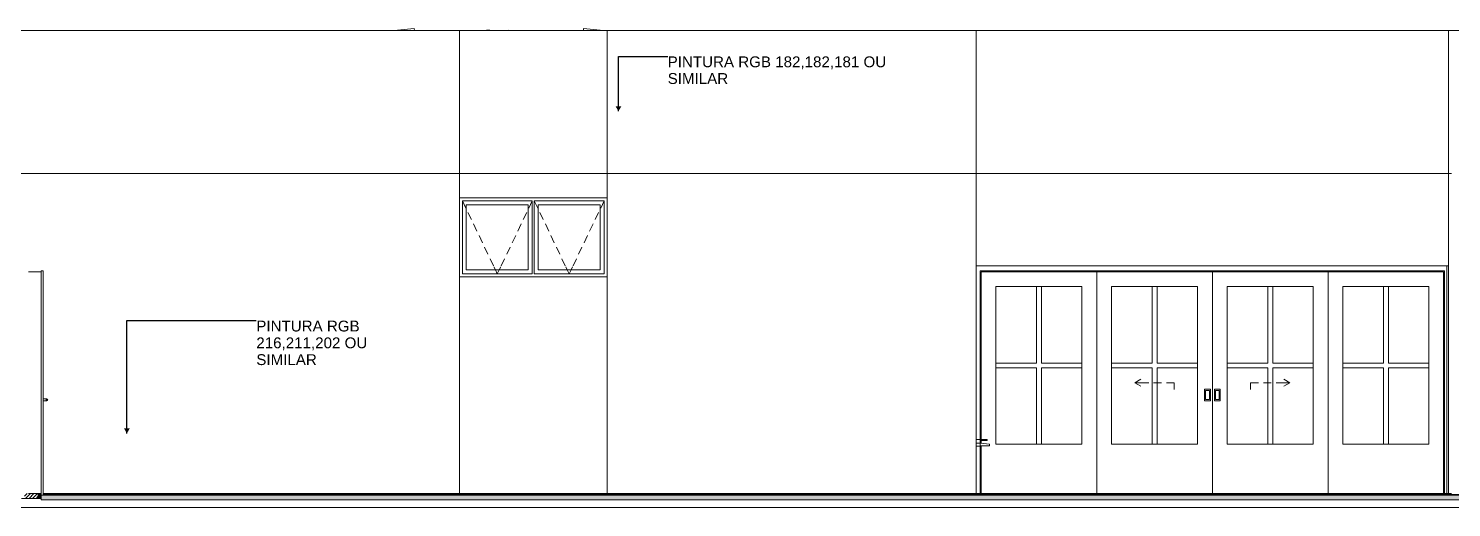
# Model space of a CAD drawing. Header units: metres. Extents: x -77 to 95, y 0 to 9.
# Drawn here: x 23.25 to 37.71, y -0.14 to 4.72 of the extents above; entities that cross this region are included whole.
import ezdxf

# ---------------------------------------------------------------- set-up
doc = ezdxf.new("R2010")
doc.units = ezdxf.units.M
doc.header["$MEASUREMENT"] = 0
for name, color, linetype, lineweight in [('0_Caneta_No__1', 7, 'Continuous', 35), ('0_Caneta_No__241', 7, 'Continuous', 13), ('ESTRUTURA-COB.EST_Caneta_No__241', 7, 'Continuous', 13), ('Janelas Archicad_Caneta_No__241', 7, 'Continuous', 13), ('LAJES.EST_Caneta_No__241', 7, 'Continuous', 13), ('LAJES.EST_Caneta_No__96', 252, 'Continuous', 0), ('LOUCAS-METAIS.ARQ_Caneta_No__241', 7, 'Continuous', 13), ('PAREDE CONSTRUIR_Caneta_No__241', 7, 'Continuous', 13), ('PAREDE CONSTRUIR_Caneta_No__3', 7, 'Continuous', 25), ('Portas Archicad_Caneta_No__241', 7, 'Continuous', 13), ('TERRENO.ARQ_Caneta_No__241', 7, 'Continuous', 13)]:
    doc.layers.add(name, color=color, linetype=linetype, lineweight=lineweight)
for name, color, linetype, lineweight, true_color in [('ESTRUTURA-COB.EST_Caneta_No__95', 7, 'Continuous', 0, 0xaeaeae), ('Janelas Archicad_Caneta_No__9', 7, 'Continuous', 5, 0x020202), ('Janelas Archicad_Caneta_No__97', 7, 'Continuous', 5, 0x6b6b6b), ('Portas Archicad_Caneta_No__9', 7, 'Continuous', 5, 0x020202)]:
    doc.layers.add(name, color=color, linetype=linetype, lineweight=lineweight, true_color=true_color)
doc.layers.add('PAREDE CONSTRUIR', color=7, linetype='Continuous')
doc.layers.add('TERRENO.ARQ', color=7, linetype='Continuous')
doc.styles.add('ESTILO_GERADO_1', font='arial.ttf')
doc.dimstyles.new('ESTILO_GERADO__3', dxfattribs={"dimtxt": 0.18, "dimasz": 0.057, "dimexe": 0.18, "dimexo": 0.0625, "dimgap": 0, "dimtad": 0, "dimtih": 1, "dimtoh": 1, "dimdec": 4, "dimzin": 0, "dimdsep": 46, "dimcen": 0.09, "dimadec": 0, "dimazin": 0, "dimtfac": 1, "dimtdec": 4, "dimtmove": 0, "dimatfit": 3, "dimldrblk": 'ARROWHEAD_16', "dimfxl": 0, "dimtolj": 1, "dimtzin": 0, "dimarcsym": 0})

# ---------------------------------------------------------------- blocks, each defined once
blk = doc.blocks.new('ARROWHEAD_16')
at = {"linetype": 'Continuous', "lineweight": 0}
blk.add_hatch(color=0, dxfattribs=at).paths.add_polyline_path([(-0.9093, 0.525), (0, 0), (-0.9093, -0.525)])
at = {"color": 0, "linetype": 'Continuous', "lineweight": 0}
blk.add_line((0, 0), (-1, 0), dxfattribs=at)

msp = doc.modelspace()

# ---------------------------------------------------------------- hatches: boundary and pattern name
at = {"layer": 'PAREDE CONSTRUIR', "linetype": 'Continuous', "lineweight": 0, "true_color": 0x000000}
h = msp.add_hatch(dxfattribs=at)
h.set_pattern_fill('common_brick_0003', color=18, style=0, pattern_type=2)
h.set_pattern_definition([(45, (79.976284, 4e-08), (-0.01767767, 0.01767767), [])])
h.paths.add_polyline_path([(23.206, -0.05), (23.346, -0.05), (23.346, 0), (23.206, 0)])
at = {"layer": 'PAREDE CONSTRUIR', "linetype": 'Continuous', "lineweight": 0, "true_color": 0xffffff}
msp.add_hatch(color=7, dxfattribs=at).paths.add_polyline_path([(23.376, 0), (23.346, 0), (23.346, -0.05), (23.376, -0.05)])
at = {"layer": 'TERRENO.ARQ', "linetype": 'Continuous', "lineweight": 0, "true_color": 0x8fbf7f}
msp.add_hatch(color=73, dxfattribs=at).paths.add_polyline_path([(23.376, -0.015), (23.376, -0.065), (51.675, -0.065), (51.675, -0.015)])

# ---------------------------------------------------------------- linework, layer by layer
at = {"layer": 'ESTRUTURA-COB.EST_Caneta_No__241', "color": 7, "linetype": 'Continuous', "lineweight": 13}
for p, q in [((27.871, 4.7), (27.926, 4.705)), ((27.926, 4.705), (27.926, 4.7)), ((28.126, 4.7), (28.126, 4.705)), ((28.181, 4.7), (28.126, 4.705))]:
    msp.add_line(p, q, dxfattribs=at)
at = {"layer": 'ESTRUTURA-COB.EST_Caneta_No__95', "color": 253, "linetype": 'Continuous', "lineweight": 0, "true_color": 0xaeaeae}
for p, q in [((27.869, 4.7), (27.926, 4.706)), ((27.926, 4.706), (27.926, 4.705))]:
    msp.add_line(p, q, dxfattribs=at)
at = {"layer": 'Janelas Archicad_Caneta_No__241', "color": 7, "linetype": 'Continuous', "lineweight": 13}
for p, q in [((29.125, 3), (27.626, 3)), ((23.376, 2.25), (23.246, 2.25)), ((29.125, 2.2), (27.626, 2.2))]:
    msp.add_line(p, q, dxfattribs=at)
at = {"layer": 'Janelas Archicad_Caneta_No__9', "color": 18, "linetype": 'Continuous', "lineweight": 5, "true_color": 0x020202}
for p, q in [((27.655, 2.93), (27.655, 2.97)), ((27.655, 2.97), (28.365, 2.97)), ((27.655, 2.27), (27.655, 2.93)), ((27.695, 2.93), (27.695, 2.27)), ((28.325, 2.93), (27.695, 2.93)), ((28.325, 2.27), (28.325, 2.93)), ((28.365, 2.97), (28.365, 2.93)), ((28.365, 2.93), (28.365, 2.27)), ((28.385, 2.93), (28.385, 2.97)), ((28.385, 2.97), (29.095, 2.97)), ((28.385, 2.27), (28.385, 2.93)), ((28.425, 2.93), (28.425, 2.27)), ((29.055, 2.93), (28.425, 2.93)), ((29.055, 2.27), (29.055, 2.93)), ((29.095, 2.97), (29.095, 2.93)), ((29.095, 2.93), (29.095, 2.27)), ((27.655, 2.23), (27.655, 2.27)), ((28.365, 2.23), (27.655, 2.23)), ((27.695, 2.27), (28.325, 2.27)), ((28.365, 2.27), (28.365, 2.23)), ((28.385, 2.23), (28.385, 2.27)), ((29.095, 2.23), (28.385, 2.23)), ((28.425, 2.27), (29.055, 2.27)), ((29.095, 2.27), (29.095, 2.23))]:
    msp.add_line(p, q, dxfattribs=at)
at = {"layer": 'Janelas Archicad_Caneta_No__97', "color": 251, "linetype": 'Continuous', "lineweight": 5, "true_color": 0x6b6b6b}
for p, q in [((27.655, 2.97), (27.69, 2.898)), ((28.365, 2.97), (28.331, 2.898)), ((28.385, 2.97), (28.42, 2.898)), ((29.095, 2.97), (29.061, 2.898)), ((27.711, 2.853), (27.746, 2.781)), ((28.309, 2.853), (28.274, 2.781)), ((28.441, 2.853), (28.476, 2.781)), ((29.039, 2.853), (29.004, 2.781)), ((27.768, 2.736), (27.802, 2.663)), ((27.824, 2.618), (27.859, 2.546)), ((28.197, 2.618), (28.162, 2.546)), ((28.253, 2.736), (28.218, 2.663)), ((28.498, 2.736), (28.532, 2.663)), ((28.554, 2.618), (28.589, 2.546)), ((28.927, 2.618), (28.892, 2.546)), ((28.983, 2.736), (28.948, 2.663)), ((27.88, 2.501), (27.915, 2.429)), ((28.14, 2.501), (28.106, 2.429)), ((28.61, 2.501), (28.645, 2.429)), ((28.87, 2.501), (28.836, 2.429)), ((27.936, 2.384), (27.971, 2.312)), ((28.084, 2.384), (28.049, 2.312)), ((28.666, 2.384), (28.701, 2.312)), ((28.814, 2.384), (28.779, 2.312)), ((27.976, 2.302), (27.991, 2.27)), ((27.991, 2.27), (28.01, 2.23)), ((28.029, 2.27), (28.01, 2.23)), ((28.045, 2.302), (28.029, 2.27)), ((28.706, 2.302), (28.721, 2.27)), ((28.721, 2.27), (28.74, 2.23)), ((28.759, 2.27), (28.74, 2.23)), ((28.775, 2.302), (28.759, 2.27))]:
    msp.add_line(p, q, dxfattribs=at)
at = {"layer": 'LAJES.EST_Caneta_No__241', "color": 7, "linetype": 'Continuous', "lineweight": 13}
for p, q in [((27.626, -0.01), (27.626, 0)), ((29.125, -0.01), (29.125, 0)), ((32.876, -0.01), (32.876, 0)), ((34.101, 0), (36.451, 0)), ((37.676, -0.01), (37.676, 0)), ((19.676, -0.142), (49.975, -0.142)), ((27.626, -0.01), (23.395, -0.01)), ((29.125, -0.01), (27.626, -0.01)), ((27.626, -0.015), (27.626, -0.01)), ((32.876, -0.01), (29.125, -0.01)), ((29.125, -0.015), (29.125, -0.01)), ((37.676, -0.01), (32.876, -0.01)), ((32.876, -0.015), (32.876, -0.01)), ((42.876, -0.01), (37.676, -0.01)), ((37.676, -0.015), (37.676, -0.01))]:
    msp.add_line(p, q, dxfattribs=at)
at = {"layer": 'LAJES.EST_Caneta_No__96', "color": 252, "linetype": 'Continuous', "lineweight": 0}
for p, q in [((26.963, 4.7), (27.166, 4.72)), ((27.164, 4.7), (27.168, 4.7)), ((27.168, 4.7), (27.166, 4.72)), ((27.168, 4.7), (27.168, 4.7)), ((28.884, 4.7), (28.886, 4.72)), ((28.888, 4.7), (28.884, 4.7)), ((28.884, 4.7), (28.884, 4.7)), ((29.089, 4.7), (28.886, 4.72))]:
    msp.add_line(p, q, dxfattribs=at)
at = {"layer": 'LOUCAS-METAIS.ARQ_Caneta_No__241', "color": 7, "linetype": 'Continuous', "lineweight": 13}
for p, q in [((32.916, 0.55), (32.876, 0.55)), ((32.916, 0.51), (32.876, 0.51)), ((32.876, 0.48), (32.916, 0.48)), ((32.916, 0.51), (32.916, 0.55)), ((32.986, 0.55), (32.916, 0.55)), ((32.916, 0.54), (32.986, 0.54)), ((32.916, 0.48), (32.916, 0.51)), ((33.011, 0.503), (32.916, 0.51)), ((32.916, 0.485), (33.011, 0.485)), ((32.986, 0.54), (32.986, 0.55)), ((33.011, 0.485), (33.011, 0.503))]:
    msp.add_line(p, q, dxfattribs=at)
at = {"layer": 'PAREDE CONSTRUIR_Caneta_No__241', "color": 7, "linetype": 'Continuous', "lineweight": 13}
for p, q in [((27.626, 4.7), (19.706, 4.7)), ((27.626, 3.25), (27.626, 4.7)), ((27.626, 4.7), (29.125, 4.7)), ((32.846, 4.7), (29.125, 4.7)), ((29.125, 4.7), (29.125, 3.55)), ((32.846, 4.7), (32.876, 4.7)), ((32.876, 4.7), (32.876, 3.25)), ((37.676, 4.7), (32.876, 4.7)), ((37.676, 4.7), (47.347, 4.7)), ((37.676, 4.7), (37.676, 3.25)), ((29.125, 3.25), (29.125, 3.55)), ((27.626, 3.25), (19.923, 3.25)), ((27.626, 0), (27.626, 3.25)), ((27.626, 3.25), (29.125, 3.25)), ((29.125, 3.25), (29.155, 3.25)), ((29.125, 3.25), (29.125, 0)), ((32.846, 3.25), (29.155, 3.25)), ((32.846, 3.25), (32.876, 3.25)), ((32.876, 3.25), (32.876, 0)), ((37.676, 3.25), (32.876, 3.25)), ((37.676, 3.25), (37.706, 3.25)), ((37.676, 0), (37.676, 3.25)), ((23.376, 0), (23.376, -0.015)), ((27.626, 0), (23.395, 0)), ((29.125, 0), (27.626, 0)), ((29.125, 0), (32.846, 0)), ((32.876, 0), (32.846, 0)), ((37.706, 0), (37.676, 0))]:
    msp.add_line(p, q, dxfattribs=at)
at = {"layer": 'PAREDE CONSTRUIR_Caneta_No__241', "color": 7, "linetype": 'Continuous', "lineweight": 13, "flags": 128}
for points in [[(23.376, 0), (23.346, 0), (23.246, 0)], [(23.376, -0.05), (23.346, -0.05), (23.206, -0.05), (23.176, -0.05)]]:
    msp.add_lwpolyline(points, dxfattribs=at)
at = {"layer": 'PAREDE CONSTRUIR_Caneta_No__3', "color": 7, "linetype": 'Continuous', "lineweight": 25}
msp.add_line((23.346, 0), (23.346, -0.05), dxfattribs=at)
at = {"layer": 'Portas Archicad_Caneta_No__241', "color": 7, "linetype": 'Continuous', "lineweight": 13}
for p, q in [((23.376, 2.262), (23.376, 2.25)), ((23.395, 2.262), (23.376, 2.262)), ((23.376, 2.25), (23.376, 0)), ((23.395, 2.262), (23.395, -0.015)), ((34.489, 1.125), (34.549, 1.16)), ((36.064, 1.125), (36.003, 1.16)), ((34.569, 1.125), (34.489, 1.125)), ((34.489, 1.125), (34.549, 1.09)), ((34.629, 1.125), (34.569, 1.125)), ((34.759, 1.125), (34.679, 1.125)), ((34.889, 1.125), (34.809, 1.125)), ((34.889, 1.125), (34.889, 1.055)), ((35.664, 1.125), (35.744, 1.125)), ((35.664, 1.125), (35.664, 1.055)), ((35.794, 1.125), (35.874, 1.125)), ((35.924, 1.125), (35.984, 1.125)), ((35.984, 1.125), (36.064, 1.125)), ((36.064, 1.125), (36.003, 1.09)), ((23.395, 0.96), (23.416, 0.96)), ((23.395, 0.94), (23.416, 0.94)), ((23.416, 0.96), (23.421, 0.96)), ((23.416, 0.94), (23.421, 0.94)), ((23.421, 0.96), (23.426, 0.96)), ((23.421, 0.94), (23.426, 0.94)), ((23.424, 0.957), (23.425, 0.95)), ((23.425, 0.95), (23.424, 0.943)), ((23.426, 0.96), (23.43, 0.96)), ((23.426, 0.94), (23.43, 0.94)), ((23.43, 0.96), (23.431, 0.96)), ((23.43, 0.94), (23.431, 0.94)), ((23.431, 0.96), (23.438, 0.957)), ((23.431, 0.957), (23.434, 0.95)), ((23.434, 0.95), (23.431, 0.943)), ((23.438, 0.943), (23.431, 0.94)), ((23.436, 0.957), (23.439, 0.95)), ((23.439, 0.95), (23.436, 0.943)), ((23.438, 0.957), (23.441, 0.95)), ((23.441, 0.95), (23.438, 0.943))]:
    msp.add_line(p, q, dxfattribs=at)
at = {"layer": 'Portas Archicad_Caneta_No__9', "color": 18, "linetype": 'Continuous', "lineweight": 5, "true_color": 0x020202}
for p, q in [((37.657, 2.31), (32.876, 2.31)), ((32.916, 0.55), (32.916, 2.26)), ((32.916, 2.26), (37.636, 2.26)), ((32.926, 2.1), (32.926, 2.25)), ((32.926, 2.25), (34.101, 2.25)), ((34.101, 2.25), (34.101, 2.1)), ((34.101, 2.25), (36.451, 2.25)), ((35.276, 2.1), (35.276, 2.25)), ((36.451, 2.25), (36.451, 2.1)), ((37.626, 2.25), (36.451, 2.25)), ((37.626, 2.1), (37.626, 2.25)), ((37.636, 2.26), (37.636, 0)), ((37.657, 2.31), (37.657, 0)), ((37.657, 2.31), (37.676, 2.31)), ((32.926, 0.55), (32.926, 2.1)), ((33.076, 2.1), (33.076, 0.5)), ((33.951, 2.1), (33.076, 2.1)), ((33.489, 1.325), (33.489, 2.1)), ((33.539, 2.1), (33.539, 1.325)), ((33.951, 0.5), (33.951, 2.1)), ((34.101, 2.1), (34.101, 0.5)), ((34.251, 0.5), (34.251, 2.1)), ((34.251, 2.1), (35.126, 2.1)), ((34.664, 2.1), (34.664, 1.325)), ((34.714, 1.325), (34.714, 2.1)), ((35.126, 2.1), (35.126, 0.5)), ((35.276, 0.5), (35.276, 2.1)), ((35.426, 2.1), (35.426, 0.5)), ((36.301, 2.1), (35.426, 2.1)), ((35.839, 1.325), (35.839, 2.1)), ((35.889, 2.1), (35.889, 1.325)), ((36.301, 0.5), (36.301, 2.1)), ((36.451, 2.1), (36.451, 0.5)), ((36.601, 0.5), (36.601, 2.1)), ((36.601, 2.1), (37.476, 2.1)), ((37.014, 2.1), (37.014, 1.325)), ((37.064, 1.325), (37.064, 2.1)), ((37.476, 2.1), (37.476, 0.5)), ((37.626, 0.5), (37.626, 2.1)), ((33.076, 1.325), (33.489, 1.325)), ((33.539, 1.325), (33.951, 1.325)), ((34.664, 1.325), (34.251, 1.325)), ((35.126, 1.325), (34.714, 1.325)), ((35.426, 1.325), (35.839, 1.325)), ((35.889, 1.325), (36.301, 1.325)), ((37.014, 1.325), (36.601, 1.325)), ((37.476, 1.325), (37.064, 1.325)), ((33.489, 1.275), (33.076, 1.275)), ((33.489, 0.5), (33.489, 1.275)), ((33.539, 1.275), (33.539, 0.5)), ((33.951, 1.275), (33.539, 1.275)), ((34.251, 1.275), (34.664, 1.275)), ((34.664, 1.275), (34.664, 0.5)), ((34.714, 0.5), (34.714, 1.275)), ((34.714, 1.275), (35.126, 1.275)), ((35.839, 1.275), (35.426, 1.275)), ((35.839, 0.5), (35.839, 1.275)), ((35.889, 1.275), (35.889, 0.5)), ((36.301, 1.275), (35.889, 1.275)), ((36.601, 1.275), (37.014, 1.275)), ((37.014, 1.275), (37.014, 0.5)), ((37.064, 0.5), (37.064, 1.275)), ((37.064, 1.275), (37.476, 1.275)), ((35.196, 0.94), (35.196, 1.06)), ((35.196, 1.06), (35.256, 1.06)), ((35.246, 1.045), (35.206, 1.045)), ((35.206, 1.045), (35.206, 0.955)), ((35.246, 0.955), (35.246, 1.045)), ((35.256, 1.06), (35.256, 0.94)), ((35.356, 1.06), (35.296, 1.06)), ((35.296, 1.06), (35.296, 0.94)), ((35.306, 0.955), (35.306, 1.045)), ((35.306, 1.045), (35.346, 1.045)), ((35.346, 1.045), (35.346, 0.955)), ((35.356, 0.94), (35.356, 1.06)), ((35.256, 0.94), (35.196, 0.94)), ((35.206, 0.955), (35.246, 0.955)), ((35.296, 0.94), (35.356, 0.94)), ((35.346, 0.955), (35.306, 0.955)), ((32.916, 0), (32.916, 0.48)), ((32.926, 0.509), (32.926, 0.54)), ((32.926, 0), (32.926, 0.485)), ((33.076, 0.5), (33.951, 0.5)), ((34.101, 0.5), (34.101, 0)), ((35.126, 0.5), (34.251, 0.5)), ((35.276, 0), (35.276, 0.5)), ((35.426, 0.5), (36.301, 0.5)), ((36.451, 0.5), (36.451, 0)), ((37.476, 0.5), (36.601, 0.5)), ((37.626, 0), (37.626, 0.5)), ((32.876, 0), (32.916, 0)), ((32.916, 0), (32.926, 0)), ((34.101, 0), (32.926, 0)), ((36.451, 0), (37.626, 0)), ((37.626, 0), (37.636, 0)), ((37.636, 0), (37.657, 0)), ((37.657, 0), (37.676, 0))]:
    msp.add_line(p, q, dxfattribs=at)
at = {"layer": 'TERRENO.ARQ_Caneta_No__241', "color": 7, "linetype": 'Continuous', "lineweight": 13}
for p, q in [((23.376, -0.015), (23.376, -0.05)), ((51.675, -0.015), (23.376, -0.015)), ((23.376, -0.05), (23.376, -0.065)), ((51.675, -0.065), (23.376, -0.065))]:
    msp.add_line(p, q, dxfattribs=at)

# ---------------------------------------------------------------- texts
at = {"layer": '0_Caneta_No__1', "color": 7, "linetype": 'Continuous', "lineweight": 35, "char_height": 0.11, "attachment_point": 1, "style": 'ESTILO_GERADO_1'}
for s, insert, width, line_spacing_factor in [('\\A1;{\\pql;\\fArial|b0|i0|c0|p0;\\W1.000000;PINTURA RGB \\fArial|b0|i0|c0|p0;\\W1.000000;182\\fArial|b0|i0|c0|p0;\\W1.000000;,\\fArial|b0|i0|c0|p0;\\W1.000000;182\\fArial|b0|i0|c0|p0;\\W1.000000;,\\fArial|b0|i0|c0|p0;\\W1.000000;181\\fArial|b0|i0|c0|p0;\\W1.000000; OU SIMILAR}', (29.741, 4.437), 2.43722, 0.923867), ('\\A1;{\\pql;\\fArial|b0|i0|c0|p0;\\W1.000000;PINTURA RGB \\fArial|b0|i0|c0|p0;\\W1.000000;216\\fArial|b0|i0|c0|p0;\\W1.000000;,\\fArial|b0|i0|c0|p0;\\W1.000000;211\\fArial|b0|i0|c0|p0;\\W1.000000;,\\fArial|b0|i0|c0|p0;\\W1.000000;202 \\fArial|b0|i0|c0|p0;\\W1.000000;OU SIMILAR}', (25.561, 1.755), 1.57673, 0.928578)]:
    msp.add_mtext(s, dxfattribs=dict(at, insert=insert, width=width, line_spacing_factor=line_spacing_factor))

# ---------------------------------------------------------------- leaders
at = {"layer": '0_Caneta_No__241', "color": 7, "linetype": 'Continuous', "lineweight": 13, "annotation_type": 0, "has_hookline": 1, "hookline_direction": 0}
for points, text_width in [([(29.241, 3.88), (29.241, 4.437), (29.741, 4.437)], 2.195), ([(24.246, 0.611), (24.246, 1.755), (25.561, 1.755)], 1.11)]:
    msp.add_leader(points, dimstyle='ESTILO_GERADO__3', dxfattribs=dict(at, text_width=text_width))

doc.saveas('drawing.dxf')
